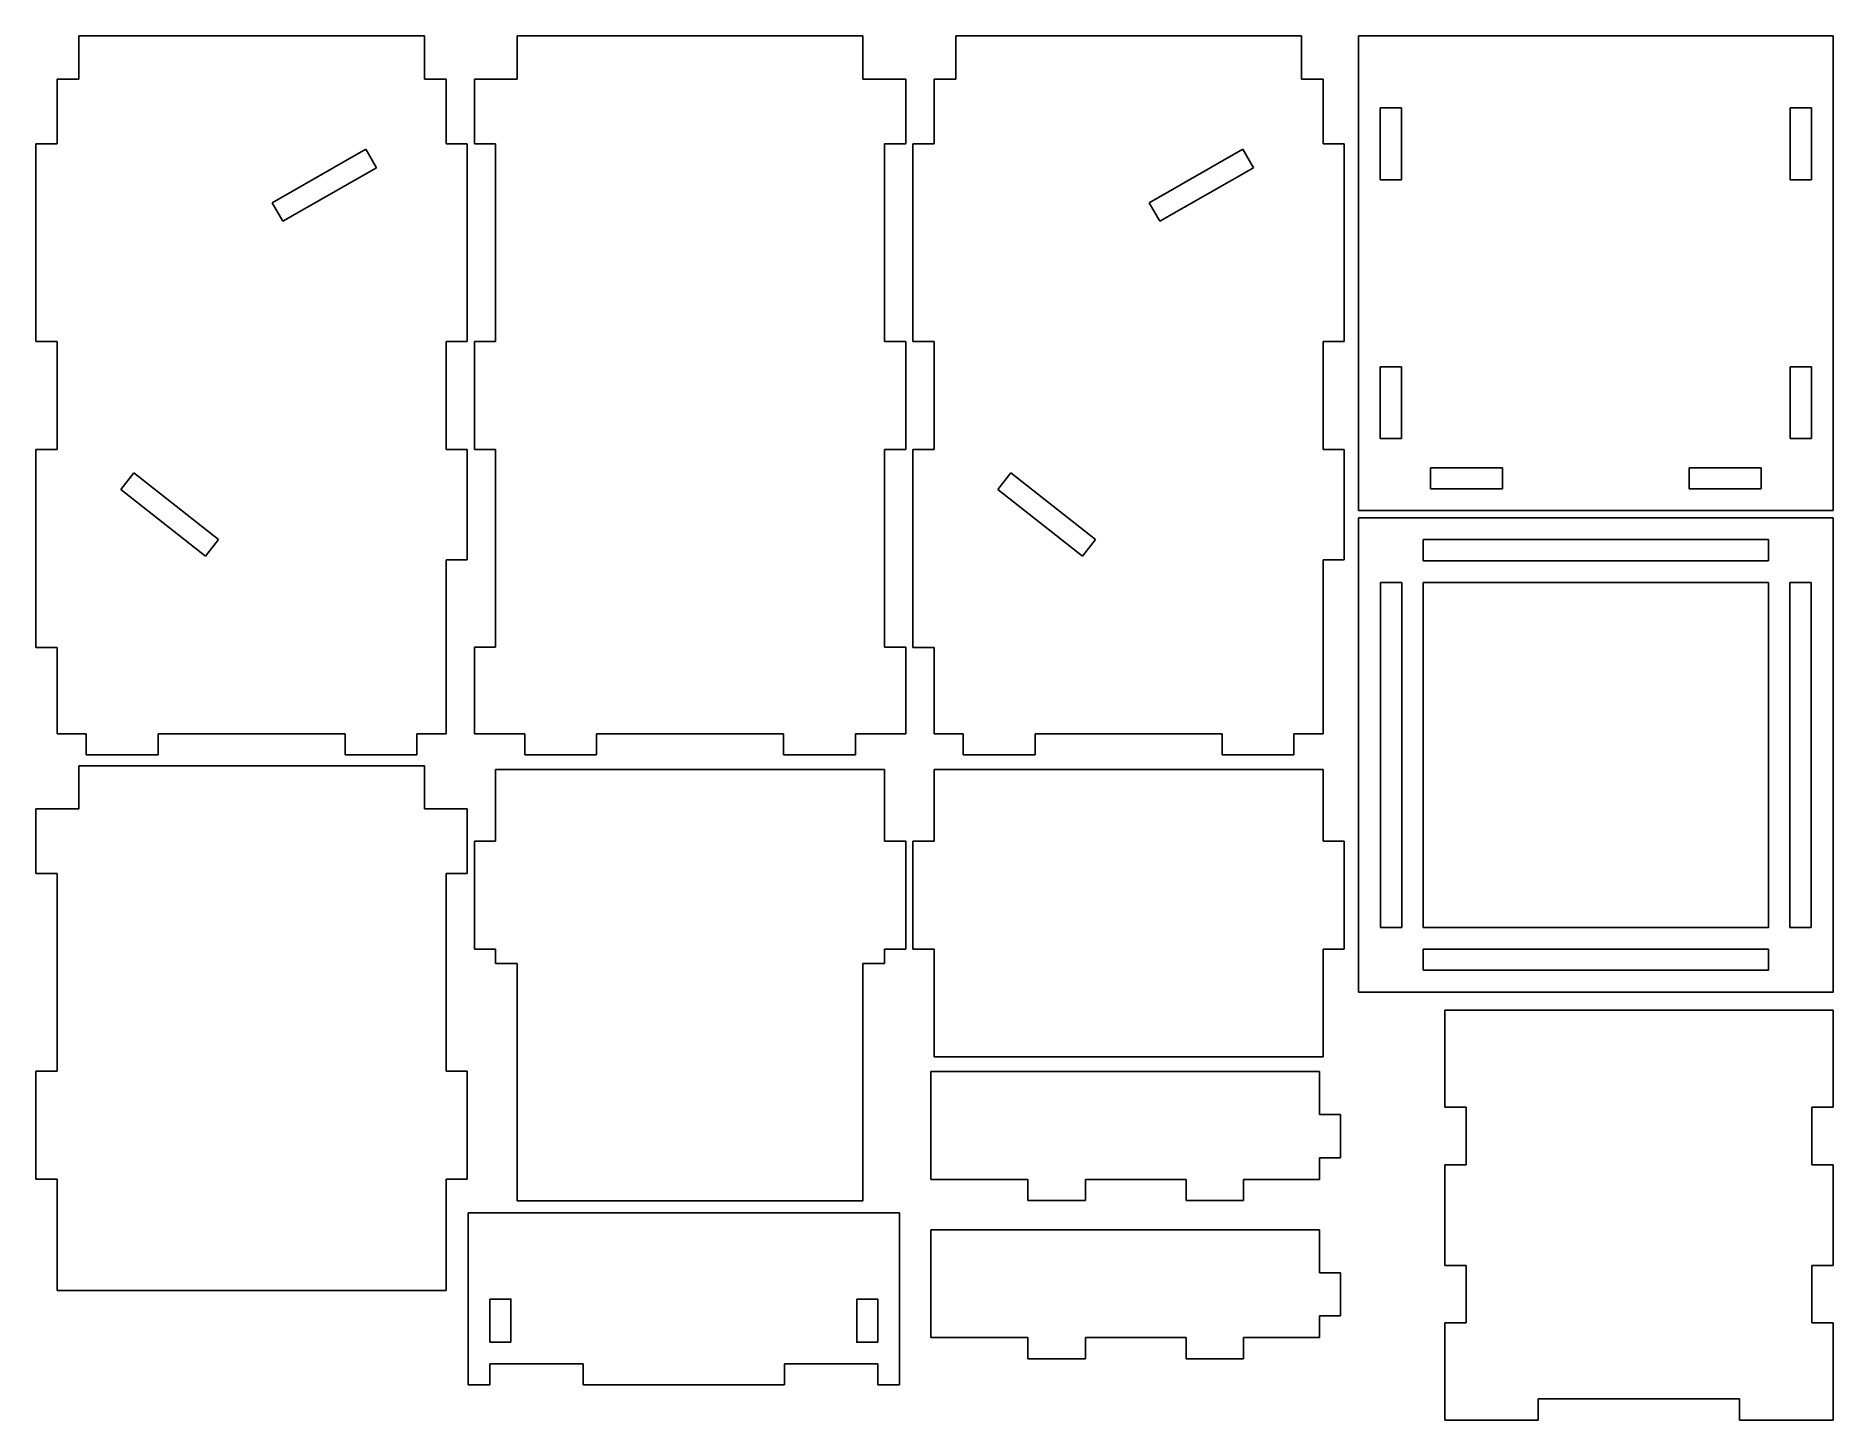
# Model space of a CAD drawing. Extents: x 5 to 255, y 13 to 205.
import ezdxf

# ---------------------------------------------------------------- set-up
doc = ezdxf.new("R2010")
doc.units = 0
doc.layers.get('0').update_dxf_attribs({"linetype": 'CONTINUOUS'})

msp = doc.modelspace()

# ---------------------------------------------------------------- linework, layer by layer
at = {"color": 4}
for points in [[(10.95, 205), (59.05, 205)], [(10.95, 205), (10.95, 199)], [(59.05, 199), (59.05, 205)], [(71.95, 205), (120.05, 205)], [(71.95, 205), (71.95, 199)], [(120.05, 199), (120.05, 205)], [(132.95, 205), (181.05, 205)], [(132.95, 205), (132.95, 199)], [(181.05, 199), (181.05, 205)], [(189, 205), (255, 205)], [(189, 139), (189, 205)], [(255, 205), (255, 139), (189, 139)], [(10.95, 199), (7.95, 199)], [(7.95, 199), (7.95, 190)], [(62.05, 199), (59.05, 199)], [(62.05, 190), (62.05, 199)], [(66, 190), (66, 199)], [(71.95, 199), (66, 199)], [(126, 199), (120.05, 199)], [(126, 199), (126, 190)], [(132.95, 199), (129.95, 199)], [(129.95, 199), (129.95, 190)], [(184.05, 199), (181.05, 199)], [(184.05, 190), (184.05, 199)], [(7.95, 190), (5, 190)], [(5, 162.5), (5, 190)], [(65, 190), (62.05, 190)], [(65, 190), (65, 162.5)], [(66, 190), (68.95, 190)], [(68.95, 190), (68.95, 162.5)], [(123.05, 190), (126, 190)], [(123.05, 162.5), (123.05, 190)], [(129.95, 190), (127, 190)], [(127, 162.5), (127, 190)], [(187, 190), (184.05, 190)], [(187, 190), (187, 162.5)], [(5, 162.5), (7.95, 162.5)], [(7.95, 162.5), (7.95, 147.5)], [(62.05, 162.5), (65, 162.5)], [(62.05, 147.5), (62.05, 162.5)], [(66, 147.5), (66, 162.5)], [(68.95, 162.5), (66, 162.5)], [(126, 162.5), (123.05, 162.5)], [(126, 162.5), (126, 147.5)], [(127, 162.5), (129.95, 162.5)], [(129.95, 162.5), (129.95, 147.5)], [(184.05, 162.5), (187, 162.5)], [(184.05, 147.5), (184.05, 162.5)], [(7.95, 147.5), (5, 147.5)], [(5, 119.95), (5, 147.5)], [(65, 147.5), (62.05, 147.5)], [(65, 147.5), (65, 132.15)], [(66, 147.5), (68.95, 147.5)], [(68.95, 147.5), (68.95, 120)], [(123.05, 147.5), (126, 147.5)], [(123.05, 120), (123.05, 147.5)], [(129.95, 147.5), (127, 147.5)], [(127, 119.95), (127, 147.5)], [(187, 147.5), (184.05, 147.5)], [(187, 147.5), (187, 132.15)], [(189, 138), (255, 138)], [(189, 72), (189, 138)], [(255, 138), (255, 72), (189, 72)], [(62.05, 132.15), (65, 132.15)], [(62.05, 107.95), (62.05, 132.15)], [(184.05, 132.15), (187, 132.15)], [(184.05, 107.95), (184.05, 132.15)], [(66, 107.95), (66, 120)], [(68.95, 120), (66, 120)], [(126, 120), (123.05, 120)], [(126, 120), (126, 107.95)], [(5, 119.95), (7.95, 119.95)], [(7.95, 119.95), (7.95, 107.95)], [(127, 119.95), (129.95, 119.95)], [(129.95, 119.95), (129.95, 107.95)], [(7.95, 107.95), (12, 107.95)], [(12, 107.95), (12, 105)], [(22, 105), (22, 107.95)], [(22, 107.95), (48, 107.95)], [(48, 107.95), (48, 105)], [(58, 107.95), (62.05, 107.95)], [(58, 105), (58, 107.95)], [(66, 107.95), (73, 107.95)], [(73, 107.95), (73, 105)], [(83, 107.95), (109, 107.95)], [(83, 105), (83, 107.95)], [(109, 107.95), (109, 105)], [(119, 107.95), (126, 107.95)], [(119, 105), (119, 107.95)], [(129.95, 107.95), (134, 107.95)], [(134, 107.95), (134, 105)], [(144, 105), (144, 107.95)], [(144, 107.95), (170, 107.95)], [(170, 107.95), (170, 105)], [(180, 107.95), (184.05, 107.95)], [(180, 105), (180, 107.95)], [(22, 105), (12, 105)], [(58, 105), (48, 105)], [(83, 105), (73, 105)], [(119, 105), (109, 105)], [(144, 105), (134, 105)], [(180, 105), (170, 105)], [(10.95, 103.5), (59.05, 103.5)], [(10.95, 103.5), (10.95, 97.5)], [(59.05, 97.5), (59.05, 103.5)], [(123.04989, 103), (68.9499, 103)], [(68.9499, 92.9997), (68.9499, 103)], [(123.04989, 103), (123.04989, 92.9997)], [(129.9496, 103), (184.0496, 103)], [(129.9496, 103), (129.9496, 93)], [(184.0496, 93), (184.0496, 103)], [(5, 88.5), (5, 97.5)], [(10.95, 97.5), (5, 97.5)], [(65, 97.5), (59.05, 97.5)], [(65, 97.5), (65, 88.5)], [(65.9999, 92.9997), (68.9499, 92.9997)], [(65.9999, 92.9997), (65.9999, 77.9997)], [(123.04989, 92.9997), (125.99989, 92.9997)], [(125.99989, 77.9997), (125.99989, 92.9997)], [(126.9996, 78), (126.9996, 93)], [(129.9496, 93), (126.9996, 93)], [(186.9996, 93), (184.0496, 93)], [(186.9996, 93), (186.9996, 78)], [(5, 88.5), (7.95, 88.5)], [(7.95, 88.5), (7.95, 61)], [(62.05, 88.5), (65, 88.5)], [(62.05, 61), (62.05, 88.5)], [(68.9499, 77.9997), (65.9999, 77.9997)], [(68.9499, 75.9997), (68.9499, 77.9997)], [(123.04989, 77.9997), (123.04989, 75.9997)], [(125.99989, 77.9997), (123.04989, 77.9997)], [(126.9996, 78), (129.9496, 78)], [(129.9496, 78), (129.9496, 63)], [(184.0496, 78), (186.9996, 78)], [(184.0496, 63), (184.0496, 78)], [(71.9499, 75.9997), (68.9499, 75.9997)], [(71.9499, 42.9997), (71.9499, 75.9997)], [(120.0499, 75.9997), (120.0499, 42.9997)], [(123.04989, 75.9997), (120.0499, 75.9997)], [(254.9995, 56.0002), (254.9995, 69.5002), (200.9995, 69.5002), (200.9995, 56.0002)], [(184.0496, 63), (129.9496, 63)], [(5, 46), (5, 61)], [(7.95, 61), (5, 61)], [(65, 61), (62.05, 61)], [(65, 61), (65, 46)], [(129.4996, 60.975), (183.54955, 60.975)], [(129.4996, 45.975), (129.4996, 60.975)], [(183.54955, 54.975), (183.54955, 60.975)], [(203.9495, 56.0002), (200.9995, 56.0002)], [(203.9495, 48.0002), (203.9495, 56.0002)], [(252.0495, 56.0002), (252.0495, 48.0002)], [(254.9995, 56.0002), (252.0495, 56.0002)], [(186.49955, 54.975), (183.54955, 54.975)], [(186.49955, 54.975), (186.49955, 48.975)], [(183.54955, 48.975), (186.49955, 48.975)], [(183.54955, 45.975), (183.54955, 48.975)], [(200.9995, 48.0002), (203.9495, 48.0002)], [(200.9995, 48.0002), (200.9995, 34.0002)], [(252.0495, 48.0002), (254.9995, 48.0002)], [(254.9995, 34.0002), (254.9995, 48.0002)], [(5, 46), (7.95, 46)], [(7.95, 46), (7.95, 30.5)], [(62.05, 46), (65, 46)], [(62.05, 30.5), (62.05, 46)], [(129.4996, 45.975), (142.9996, 45.975)], [(142.9996, 45.975), (142.9996, 43.025)], [(150.9996, 45.975), (164.9996, 45.975)], [(150.9996, 43.025), (150.9996, 45.975)], [(164.9996, 45.975), (164.9996, 43.025)], [(172.99955, 45.975), (183.54955, 45.975)], [(172.99955, 43.025), (172.99955, 45.975)], [(71.9499, 42.9997), (120.0499, 42.9997)], [(150.9996, 43.025), (142.9996, 43.025)], [(172.99955, 43.025), (164.9996, 43.025)], [(65.12868, 41.33056), (125.12868, 41.33056)], [(65.12868, 17.38096), (65.12868, 41.33056)], [(125.12868, 41.33056), (125.12868, 17.38096)], [(129.4996, 38.9748), (183.54955, 38.9748)], [(129.4996, 23.9748), (129.4996, 38.9748)], [(183.54955, 32.9748), (183.54955, 38.9748)], [(186.49955, 32.9748), (183.54955, 32.9748)], [(186.49955, 32.9748), (186.49955, 26.9748)], [(203.9495, 34.0002), (200.9995, 34.0002)], [(203.9495, 26.0002), (203.9495, 34.0002)], [(252.0495, 34.0002), (252.0495, 26.0002)], [(254.9995, 34.0002), (252.0495, 34.0002)], [(7.95, 30.5), (62.05, 30.5)], [(183.54955, 26.9748), (186.49955, 26.9748)], [(183.54955, 23.9748), (183.54955, 26.9748)], [(200.9995, 26.0002), (203.9495, 26.0002)], [(200.9995, 26.0002), (200.9995, 12.5002)], [(241.9995, 12.5002), (254.9995, 12.5002), (254.9995, 26.0002)], [(252.0495, 26.0002), (254.9995, 26.0002)], [(129.4996, 23.9748), (142.9996, 23.9748)], [(142.9996, 23.9748), (142.9996, 21.0248)], [(150.9996, 23.9748), (164.9996, 23.9748)], [(150.9996, 21.0248), (150.9996, 23.9748)], [(164.9996, 23.9748), (164.9996, 21.0248)], [(172.99955, 23.9748), (183.54955, 23.9748)], [(172.99955, 21.0248), (172.99955, 23.9748)], [(68.12868, 20.33096), (81.12868, 20.33096)], [(68.12868, 17.38096), (68.12868, 20.33096)], [(81.12868, 20.33096), (81.12868, 17.38096)], [(109.12868, 20.33096), (122.12868, 20.33096)], [(109.12868, 17.38096), (109.12868, 20.33096)], [(122.12868, 20.33096), (122.12868, 17.38096)], [(150.9996, 21.0248), (142.9996, 21.0248)], [(172.99955, 21.0248), (164.9996, 21.0248)], [(65.12868, 17.38096), (68.12868, 17.38096)], [(81.12868, 17.38096), (109.12868, 17.38096)], [(122.12868, 17.38096), (125.12868, 17.38096)], [(213.9995, 15.4502), (213.9995, 12.5002)], [(241.9995, 15.4502), (213.9995, 15.4502)], [(241.9995, 12.5002), (241.9995, 15.4502)], [(200.9995, 12.5002), (213.9995, 12.5002)]]:
    msp.add_lwpolyline(points, dxfattribs=at)
at = {"color": 5}
for points in [[(192, 185), (192, 195)], [(192, 195), (194.95, 195)], [(194.95, 195), (194.95, 185)], [(249.05, 185), (249.05, 195)], [(249.05, 195), (252, 195)], [(252, 195), (252, 185)], [(37.8785, 181.8012), (50.9035, 189.2409)], [(50.9035, 189.2409), (52.3667, 186.6793)], [(159.8785, 181.8012), (172.9035, 189.2409)], [(172.9035, 189.2409), (174.3667, 186.6793)], [(52.3667, 186.6793), (39.3417, 179.2396)], [(174.3667, 186.6793), (161.3417, 179.2396)], [(194.95, 185), (192, 185)], [(252, 185), (249.05, 185)], [(39.3417, 179.2396), (37.8785, 181.8012)], [(161.3417, 179.2396), (159.8785, 181.8012)], [(192, 149), (192, 159)], [(192, 159), (194.95, 159)], [(194.95, 159), (194.95, 149)], [(249.05, 159), (252, 159)], [(249.05, 149), (249.05, 159)], [(252, 159), (252, 149)], [(194.95, 149), (192, 149)], [(252, 149), (249.05, 149)], [(16.8, 141.9248), (18.6275, 144.2405)], [(18.6275, 144.2405), (30.4025, 134.9481)], [(138.8, 141.9248), (140.6275, 144.2405)], [(140.6275, 144.2405), (152.4025, 134.9481)], [(199, 144.95), (209, 144.95)], [(199, 142), (199, 144.95)], [(209, 144.95), (209, 142)], [(235, 144.95), (245, 144.95)], [(235, 142), (235, 144.95)], [(245, 144.95), (245, 142)], [(28.575, 132.6324), (16.8, 141.9248)], [(150.575, 132.6324), (138.8, 141.9248)], [(209, 142), (199, 142)], [(245, 142), (235, 142)], [(30.4025, 134.9481), (28.575, 132.6324)], [(152.4025, 134.9481), (150.575, 132.6324)], [(198, 134.95), (246, 134.95)], [(198, 132), (198, 134.95)], [(246, 134.95), (246, 132)], [(246, 132), (198, 132)], [(192.05, 129), (195, 129)], [(192.05, 81), (192.05, 129)], [(195, 129), (195, 81)], [(249, 81), (249, 129)], [(249, 129), (251.95, 129)], [(251.95, 129), (251.95, 81)], [(195, 81), (192.05, 81)], [(251.95, 81), (249, 81)], [(198, 78), (246, 78)], [(198, 75.05), (198, 78)], [(246, 78), (246, 75.05)], [(246, 75.05), (198, 75.05)], [(68.12868, 23.33096), (68.12868, 29.33056)], [(68.12868, 29.33056), (71.07868, 29.33056), (71.07868, 23.33096)], [(119.17868, 29.33056), (122.12868, 29.33056)], [(122.12868, 23.33096), (119.17868, 23.33096), (119.17868, 29.33056)], [(122.12868, 29.33056), (122.12868, 23.33096)], [(71.07868, 23.33096), (68.12868, 23.33096)]]:
    msp.add_lwpolyline(points, dxfattribs=at)
at = {"color": 6}
for points in [[(198, 129), (246, 129)], [(198, 81), (198, 129)], [(246, 129), (246, 81), (198, 81)]]:
    msp.add_lwpolyline(points, dxfattribs=at)

doc.saveas('drawing.dxf')
